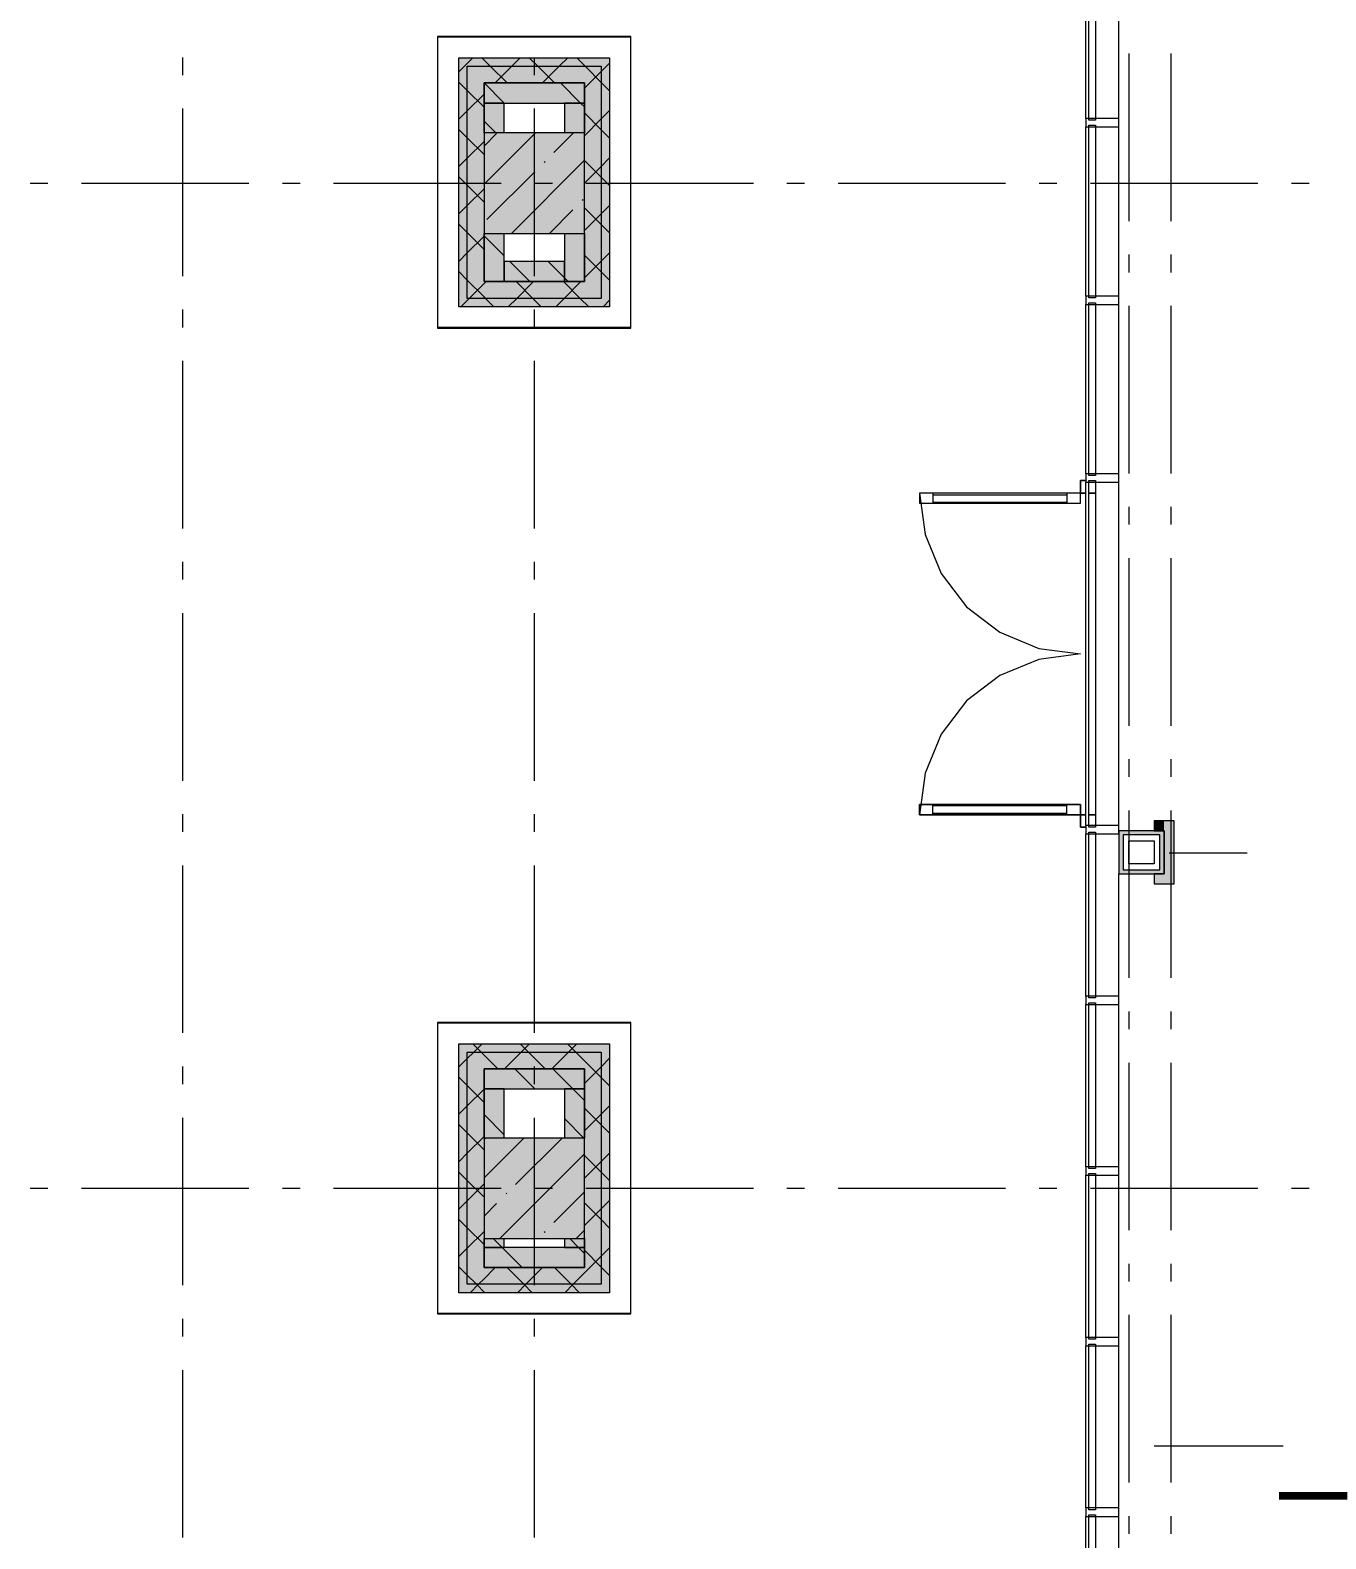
# Model space of a CAD drawing. Header units: millimetres. Extents: x -537608 to 253996, y -217170 to 186033.
# Drawn here: x -297736 to -290001, y -193492 to -184487 of the extents above; entities that cross this region are included whole.
import ezdxf

# ---------------------------------------------------------------- set-up
doc = ezdxf.new("R2010")
doc.units = ezdxf.units.MM
doc.layers.add('PDF _Геометрия', color=7, linetype='Continuous')
doc.layers.add('PDF _Текст', color=7, linetype='Continuous')
doc.layers.add('PDF _Сплошная заливка', color=7, linetype='Continuous', true_color=0xffffff)
doc.styles.add('PDF GOST-Common', font='arial.ttf')

msp = doc.modelspace()

# ---------------------------------------------------------------- hatches: boundary and pattern name
at = {"layer": 'PDF _Сплошная заливка', "transparency": 33554559}
for points in [[(-295126.1761, -184701.6471), (-294326.1747, -184701.6471), (-294326.1747, -184651.6469), (-295176.1763, -184651.6469), (-295176.1763, -184701.6471), (-295131.9202, -184701.6471)], [(-294326.1747, -186137.6464), (-294276.1767, -186137.6464), (-294276.1767, -184651.6469), (-294326.1747, -184651.6469), (-294326.1747, -186087.6461)], [(-295126.1761, -186137.6464), (-295126.1761, -184701.6471), (-295176.1763, -184701.6471), (-295176.1763, -186137.6464), (-295131.9202, -186137.6464)], [(-294426.1751, -184801.6475), (-294426.1751, -184701.6471), (-295126.1761, -184701.6471), (-295126.1761, -184801.6475), (-295026.1757, -184801.6475)], [(-294426.1751, -186087.6461), (-294326.1747, -186087.6461), (-294326.1747, -184701.6471), (-294426.1751, -184701.6471), (-294426.1751, -185987.6478)], [(-295026.1757, -185699.6471), (-294426.1751, -185699.6471), (-294426.1751, -185099.6466), (-295026.1757, -185099.6466), (-295026.1757, -185363.6656)], [(-294426.1751, -186137.6464), (-294326.1747, -186137.6464), (-294326.1747, -186087.6461), (-295126.1761, -186087.6461), (-295126.1761, -186137.6464), (-295026.1757, -186137.6464)], [(-295126.1761, -190586.6498), (-294326.1747, -190586.6498), (-294326.1747, -190536.6496), (-295176.1763, -190536.6496), (-295176.1763, -190586.6498), (-295131.9202, -190586.6498)], [(-294326.1747, -192022.6492), (-294276.1767, -192022.6492), (-294276.1767, -190536.6496), (-294326.1747, -190536.6496), (-294326.1747, -191972.6489)], [(-295126.1761, -192022.6492), (-295126.1761, -190586.6498), (-295176.1763, -190586.6498), (-295176.1763, -192022.6492), (-295131.9202, -192022.6492)], [(-294426.1751, -190686.6481), (-294426.1751, -190586.6498), (-295126.1761, -190586.6498), (-295126.1761, -190686.6481), (-295026.1757, -190686.6481)], [(-295126.1761, -191972.6489), (-295026.1757, -191972.6489), (-295026.1757, -190686.6481), (-295126.1761, -190686.6481), (-295126.1761, -191699.6499)]]:
    msp.add_hatch(color=256, dxfattribs=at).paths.add_polyline_path(points)
at = {"layer": 'PDF _Сплошная заливка', "true_color": 0x77b143, "transparency": 33554559}
msp.add_hatch(color=75, dxfattribs=at).paths.add_polyline_path([(-290991.1746, -189290.3235), (-290991.1746, -189265.3234), (-291236.1744, -189265.3234), (-291236.1744, -189290.3235), (-291026.1752, -189290.3235)])
at = {"layer": 'PDF _Сплошная заливка', "true_color": 0xff7d7d, "transparency": 33554559}
for points in [[(-290915.5758, -189523.1742), (-290906.1738, -189523.1742), (-290906.1738, -189205.3227), (-290966.1745, -189205.3227), (-290966.1745, -189523.1742)], [(-290906.1738, -189583.1727), (-290906.1738, -189523.1742), (-291026.1752, -189523.1742), (-291026.1752, -189583.1727), (-290915.5758, -189583.1727)]]:
    msp.add_hatch(color=11, dxfattribs=at).paths.add_polyline_path(points)

# ---------------------------------------------------------------- linework, layer by layer
at = {"layer": 'PDF _Геометрия', "lineweight": 9}
for p, q in [((-291433.1741, -185014.648), (-291433.1741, -184004.6474)), ((-291416.1743, -185014.648), (-291416.1743, -184004.6474)), ((-291376.1746, -184004.6474), (-291376.1746, -185014.648)), ((-291236.1744, -185014.648), (-291236.1744, -184004.6474)), ((-294426.1751, -184524.6462), (-295303.1748, -184524.6462)), ((-295303.1748, -184524.6462), (-295303.1748, -184526.6463)), ((-295301.1769, -184524.6462), (-295303.1748, -184524.6462)), ((-295303.1748, -184524.6462), (-295303.1748, -184526.6463)), ((-295303.1748, -184526.6463), (-295303.1748, -184651.6469)), ((-295303.1748, -184526.6463), (-295301.1769, -184526.6463)), ((-295301.1769, -184526.6463), (-295301.1769, -184524.6462)), ((-295301.1769, -184651.6469), (-295301.1769, -184526.6463)), ((-295301.1769, -184526.6463), (-294426.1751, -184526.6463)), ((-294326.1747, -184524.6462), (-294426.1751, -184524.6462)), ((-294326.1747, -184524.6462), (-294426.1751, -184524.6462)), ((-294426.1751, -184526.6463), (-294276.1767, -184526.6463)), ((-294276.1767, -184524.6462), (-294326.1747, -184524.6462)), ((-294276.1767, -184524.6462), (-294326.1747, -184524.6462)), ((-294151.1761, -184524.6462), (-294276.1767, -184524.6462)), ((-294276.1767, -184526.6463), (-294276.1767, -184524.6462)), ((-294276.1767, -184526.6463), (-294151.1761, -184526.6463)), ((-294149.176, -184524.6462), (-294151.1761, -184524.6462)), ((-294149.176, -184524.6462), (-294151.1761, -184524.6462)), ((-294151.1761, -184524.6462), (-294151.1761, -184526.6463)), ((-294151.1761, -184526.6463), (-294149.176, -184526.6463)), ((-294151.1761, -184526.6463), (-294151.1761, -186262.6469)), ((-294149.176, -186264.647), (-294149.176, -184524.6462)), ((-294149.176, -184526.6463), (-294149.176, -184524.6462)), ((-295303.1748, -184651.6469), (-295303.1748, -184701.6471)), ((-295301.1769, -184651.6469), (-295303.1748, -184651.6469)), ((-295303.1748, -184651.6469), (-295303.1748, -184701.6471)), ((-295301.1769, -184801.6475), (-295301.1769, -184651.6469)), ((-295176.1763, -184701.6471), (-295176.1763, -184651.6469)), ((-295176.1763, -184651.6469), (-294426.1751, -184651.6469)), ((-295142.3018, -184701.6471), (-295092.3016, -184651.6469)), ((-294988.6971, -184701.6471), (-295038.6973, -184651.6469)), ((-294859.4573, -184701.6471), (-294809.4571, -184651.6469)), ((-294705.8526, -184701.6471), (-294755.8528, -184651.6469)), ((-294576.6151, -184701.6471), (-294526.6148, -184651.6469)), ((-294423.0104, -184701.6471), (-294473.0106, -184651.6469)), ((-294426.1751, -184651.6469), (-294326.1747, -184651.6469)), ((-294326.1747, -184651.6469), (-294276.1767, -184651.6469)), ((-294326.1747, -184734.0512), (-294276.1767, -184684.051)), ((-294276.1767, -184651.6469), (-294276.1767, -186137.6464)), ((-295303.1748, -184701.6471), (-295303.1748, -184801.6475)), ((-295303.1748, -184701.6471), (-295303.1748, -184801.6475)), ((-295176.1763, -184735.5238), (-295142.3018, -184701.6471)), ((-295176.1763, -184801.6475), (-295176.1763, -184701.6471)), ((-295126.1761, -184801.6475), (-295126.1761, -184701.6471)), ((-295126.1761, -184701.6471), (-294426.1751, -184701.6471)), ((-294888.6966, -184801.6475), (-294988.6971, -184701.6471)), ((-294959.4556, -184801.6475), (-294859.4573, -184701.6471)), ((-294605.8521, -184801.6475), (-294705.8526, -184701.6471)), ((-294676.6155, -184801.6475), (-294576.6151, -184701.6471)), ((-294426.1751, -184701.6471), (-294326.1747, -184701.6471)), ((-294426.1751, -184834.0517), (-294326.1747, -184734.0512)), ((-294326.1747, -184798.4805), (-294423.0104, -184701.6471)), ((-294326.1747, -184701.6471), (-294326.1747, -186087.6461)), ((-295303.1748, -184801.6475), (-295303.1748, -186264.647)), ((-295301.1769, -186262.6469), (-295301.1769, -184801.6475)), ((-295126.1761, -184847.0103), (-295176.1763, -184797.0101)), ((-295176.1763, -186137.6464), (-295176.1763, -184801.6475)), ((-295126.1761, -186087.6461), (-295126.1761, -184801.6475)), ((-295026.1757, -184947.0107), (-295126.1761, -184847.0103)), ((-295126.1761, -184968.3658), (-295026.1757, -184868.3654)), ((-295026.1757, -185099.6466), (-295026.1757, -184801.6475)), ((-295026.1757, -184801.6475), (-294426.1751, -184801.6475)), ((-294426.1751, -184801.6475), (-295026.1757, -184801.6475)), ((-295026.1757, -184801.6475), (-295026.1757, -184921.6468)), ((-294426.1751, -184801.6475), (-294426.1751, -185099.6466)), ((-294426.1751, -184921.6468), (-294426.1751, -184801.6475)), ((-294276.1767, -184848.4807), (-294326.1747, -184798.4805)), ((-294906.1764, -184921.6468), (-295026.1757, -184921.6468)), ((-295026.1757, -184921.6468), (-295026.1757, -185099.6466)), ((-295026.1757, -184921.6468), (-294426.1751, -184921.6468)), ((-294906.1764, -185099.6466), (-294906.1764, -184921.6468)), ((-294426.1751, -184921.6468), (-294546.1766, -184921.6468)), ((-294546.1766, -184921.6468), (-294546.1766, -185099.6466)), ((-294426.1751, -185099.6466), (-294426.1751, -184921.6468)), ((-295176.1763, -185018.3661), (-295126.1761, -184968.3658)), ((-294326.1747, -185081.3249), (-294426.1751, -184981.3245)), ((-294426.1751, -185116.8939), (-294326.1747, -185016.8935)), ((-294326.1747, -185016.8935), (-294276.1767, -184966.8932)), ((-291416.1743, -185014.648), (-291433.1741, -185014.648)), ((-291433.1741, -185014.648), (-291433.1741, -185064.6482)), ((-291416.1743, -185024.6462), (-291416.1743, -185014.648)), ((-291376.1746, -185014.648), (-291416.1743, -185014.648)), ((-291376.1746, -185024.6462), (-291416.1743, -185024.6462)), ((-291236.1744, -185014.648), (-291376.1746, -185014.648)), ((-291376.1746, -185014.648), (-291376.1746, -185024.6462)), ((-291236.1744, -185064.6482), (-291236.1744, -185014.648)), ((-295126.1761, -185129.8525), (-295176.1763, -185079.8523)), ((-295026.1757, -185229.853), (-295126.1761, -185129.8525)), ((-295026.1757, -185406.5869), (-294719.2354, -185099.6466)), ((-294426.1751, -185099.6466), (-295026.1757, -185099.6466)), ((-295026.1757, -185099.6466), (-295026.1757, -185699.6471)), ((-295026.1757, -185178.49), (-294951.5887, -185103.903)), ((-294609.4411, -185217.9515), (-294491.1363, -185099.6466)), ((-294426.1751, -185699.6471), (-294426.1751, -185099.6466)), ((-294276.1767, -185131.3251), (-294326.1747, -185081.3249)), ((-291433.1741, -186074.6466), (-291433.1741, -185064.6482)), ((-291433.1741, -185064.6482), (-291416.1743, -185064.6482)), ((-291416.1743, -185064.6482), (-291416.1743, -185054.6477)), ((-291416.1743, -185054.6477), (-291376.1746, -185054.6477)), ((-291416.1743, -185064.6482), (-291376.1746, -185064.6482)), ((-291416.1743, -186074.6466), (-291416.1743, -185064.6482)), ((-291376.1746, -185054.6477), (-291376.1746, -185064.6482)), ((-291376.1746, -185064.6482), (-291376.1746, -186074.6466)), ((-291376.1746, -185064.6482), (-291236.1744, -185064.6482)), ((-291236.1744, -186074.6466), (-291236.1744, -185064.6482)), ((-295126.1761, -185251.2082), (-295026.1757, -185151.2077)), ((-295176.1763, -185301.2084), (-295126.1761, -185251.2082)), ((-294863.0398, -185699.6471), (-294426.1751, -185262.7846)), ((-294666.4664, -185274.9768), (-294661.7257, -185270.236)), ((-294326.1747, -185364.1672), (-294426.1751, -185264.1668)), ((-294426.1751, -185399.7362), (-294326.1747, -185299.7379)), ((-294326.1747, -185299.7379), (-294276.1767, -185249.7377)), ((-295126.1761, -185412.6949), (-295176.1763, -185362.6946)), ((-295026.1757, -185512.6953), (-295126.1761, -185412.6949)), ((-295008.6162, -185617.1243), (-294723.4917, -185332.0021)), ((-294276.1767, -185414.1675), (-294326.1747, -185364.1672)), ((-295126.1761, -185534.0504), (-295026.1757, -185434.0499)), ((-294438.3673, -185503.0759), (-294433.6266, -185498.3329)), ((-295176.1763, -185584.0506), (-295126.1761, -185534.0504)), ((-294634.9407, -185699.6471), (-294495.3927, -185560.099)), ((-294326.1747, -185647.0095), (-294426.1751, -185547.009)), ((-294426.1751, -185682.5785), (-294326.1747, -185582.5802)), ((-294326.1747, -185582.5802), (-294276.1767, -185532.5799)), ((-295126.1761, -185695.5371), (-295176.1763, -185645.5369)), ((-294276.1767, -185697.0097), (-294326.1747, -185647.0095)), ((-295026.1757, -185795.5375), (-295126.1761, -185695.5371)), ((-295126.1761, -185816.8949), (-295026.1757, -185716.8944)), ((-295026.1757, -185699.6471), (-294426.1751, -185699.6471)), ((-295026.1757, -185987.6478), (-295026.1757, -185699.6471)), ((-295026.1757, -185699.6471), (-295026.1757, -185987.6478)), ((-294906.1764, -185987.6478), (-294906.1764, -185699.6471)), ((-294546.1766, -185699.6471), (-294546.1766, -185987.6478)), ((-294426.1751, -185987.6478), (-294426.1751, -185699.6471)), ((-294426.1751, -185699.6471), (-294426.1751, -185987.6478)), ((-295176.1763, -185866.8929), (-295126.1761, -185816.8949)), ((-294326.1747, -185929.8518), (-294426.1751, -185829.8514)), ((-294326.1747, -185865.4225), (-294276.1767, -185815.4223)), ((-295126.1761, -185978.3794), (-295176.1763, -185928.3813)), ((-294546.1766, -185867.6465), (-294906.1764, -185867.6465)), ((-294906.1764, -185867.6465), (-294906.1764, -185987.6478)), ((-294546.1766, -185987.6478), (-294546.1766, -185867.6465)), ((-294426.1751, -185965.4229), (-294326.1747, -185865.4225)), ((-294276.1767, -185979.852), (-294326.1747, -185929.8518)), ((-295026.1757, -186078.3798), (-295126.1761, -185978.3794)), ((-295114.0851, -186087.6461), (-295026.1757, -185999.7367)), ((-295026.1757, -185999.7367), (-295014.0847, -185987.6478)), ((-294426.1751, -185987.6478), (-295026.1757, -185987.6478)), ((-295026.1757, -185987.6478), (-294906.1764, -185987.6478)), ((-294906.1764, -185987.6478), (-294546.1766, -185987.6478)), ((-294734.0671, -186087.6461), (-294834.0675, -185987.6478)), ((-294831.2428, -186087.6461), (-294731.2445, -185987.6478)), ((-294451.2227, -186087.6461), (-294551.2231, -185987.6478)), ((-294548.4006, -186087.6461), (-294448.4001, -185987.6478)), ((-294546.1766, -185987.6478), (-294426.1751, -185987.6478)), ((-295164.0854, -186137.6464), (-295126.1761, -186099.7371)), ((-295126.1761, -186099.7371), (-295114.0851, -186087.6461)), ((-295026.1757, -186087.6461), (-295126.1761, -186087.6461)), ((-295016.9094, -186087.6461), (-295026.1757, -186078.3798)), ((-294426.1751, -186087.6461), (-295026.1757, -186087.6461)), ((-294966.9092, -186137.6464), (-295016.9094, -186087.6461)), ((-294881.243, -186137.6464), (-294831.2428, -186087.6461)), ((-294684.0668, -186137.6464), (-294734.0671, -186087.6461)), ((-294598.4008, -186137.6464), (-294548.4006, -186087.6461)), ((-294401.2246, -186137.6464), (-294451.2227, -186087.6461)), ((-294326.1747, -186087.6461), (-294426.1751, -186087.6461)), ((-294315.5585, -186137.6464), (-294276.1767, -186098.2645)), ((-291416.1743, -186074.6466), (-291433.1741, -186074.6466)), ((-291433.1741, -186074.6466), (-291433.1741, -186124.6468)), ((-291433.1741, -187134.6474), (-291433.1741, -186124.6468)), ((-291433.1741, -186124.6468), (-291416.1743, -186124.6468)), ((-291376.1746, -186074.6466), (-291416.1743, -186074.6466)), ((-291416.1743, -186084.647), (-291416.1743, -186074.6466)), ((-291376.1746, -186084.647), (-291416.1743, -186084.647)), ((-291416.1743, -186124.6468), (-291416.1743, -186114.6463)), ((-291416.1743, -186114.6463), (-291376.1746, -186114.6463)), ((-291416.1743, -186124.6468), (-291376.1746, -186124.6468)), ((-291416.1743, -187134.6474), (-291416.1743, -186124.6468)), ((-291236.1744, -186074.6466), (-291376.1746, -186074.6466)), ((-291376.1746, -186074.6466), (-291376.1746, -186084.647)), ((-291376.1746, -186114.6463), (-291376.1746, -186124.6468)), ((-291376.1746, -186124.6468), (-291376.1746, -187134.6474)), ((-291376.1746, -186124.6468), (-291236.1744, -186124.6468)), ((-291236.1744, -186124.6468), (-291236.1744, -186074.6466)), ((-291236.1744, -187134.6474), (-291236.1744, -186124.6468)), ((-295126.1761, -186137.6464), (-295176.1763, -186137.6464)), ((-295026.1757, -186137.6464), (-295126.1761, -186137.6464)), ((-294426.1751, -186137.6464), (-295026.1757, -186137.6464)), ((-294326.1747, -186137.6464), (-294426.1751, -186137.6464)), ((-294276.1767, -186137.6464), (-294326.1747, -186137.6464)), ((-295301.1769, -186262.6469), (-295303.1748, -186262.6469)), ((-295303.1748, -186262.6469), (-295303.1748, -186264.647)), ((-295303.1748, -186264.647), (-295301.1769, -186264.647)), ((-295303.1748, -186264.647), (-295301.1769, -186264.647)), ((-295301.1769, -186264.647), (-295301.1769, -186262.6469)), ((-295176.1763, -186262.6469), (-295301.1769, -186262.6469)), ((-295301.1769, -186264.647), (-295176.1763, -186264.647)), ((-295026.1757, -186262.6469), (-295176.1763, -186262.6469)), ((-295176.1763, -186262.6469), (-295176.1763, -186264.647)), ((-295176.1763, -186264.647), (-295126.1761, -186264.647)), ((-295176.1763, -186264.647), (-295126.1761, -186264.647)), ((-295126.1761, -186264.647), (-295026.1757, -186264.647)), ((-295126.1761, -186264.647), (-295026.1757, -186264.647)), ((-294426.1751, -186262.6469), (-295026.1757, -186262.6469)), ((-295026.1757, -186264.647), (-294426.1751, -186264.647)), ((-294276.1767, -186262.6469), (-294426.1751, -186262.6469)), ((-294426.1751, -186264.647), (-294326.1747, -186264.647)), ((-294426.1751, -186264.647), (-294326.1747, -186264.647)), ((-294326.1747, -186264.647), (-294276.1767, -186264.647)), ((-294326.1747, -186264.647), (-294276.1767, -186264.647)), ((-294151.1761, -186262.6469), (-294276.1767, -186262.6469)), ((-294276.1767, -186264.647), (-294276.1767, -186262.6469)), ((-294276.1767, -186264.647), (-294151.1761, -186264.647)), ((-294151.1761, -186262.6469), (-294151.1761, -186264.647)), ((-294149.176, -186262.6469), (-294151.1761, -186262.6469)), ((-294151.1761, -186264.647), (-294149.176, -186264.647)), ((-294151.1761, -186264.647), (-294149.176, -186264.647)), ((-294149.176, -186264.647), (-294149.176, -186262.6469)), ((-291466.1745, -187249.6475), (-291466.1745, -187174.6471)), ((-291466.1745, -187174.6471), (-291433.1741, -187174.6471)), ((-291433.1741, -187174.6471), (-291466.1745, -187174.6471)), ((-291466.1745, -187174.6471), (-291466.1745, -187249.6475)), ((-291416.1743, -187134.6474), (-291433.1741, -187134.6474)), ((-291433.1741, -187134.6474), (-291433.1741, -187184.6476)), ((-291433.1741, -189234.6481), (-291433.1741, -187184.6476)), ((-291433.1741, -187184.6476), (-291416.1743, -187184.6476)), ((-291376.1746, -187134.6474), (-291416.1743, -187134.6474)), ((-291416.1743, -187144.6479), (-291416.1743, -187134.6474)), ((-291376.1746, -187144.6479), (-291416.1743, -187144.6479)), ((-291416.1743, -187184.6476), (-291416.1743, -187174.6471)), ((-291416.1743, -187174.6471), (-291376.1746, -187174.6471)), ((-291416.1743, -187184.6476), (-291376.1746, -187184.6476)), ((-291416.1743, -189234.6481), (-291416.1743, -187184.6476)), ((-291236.1744, -187134.6474), (-291376.1746, -187134.6474)), ((-291376.1746, -187134.6474), (-291376.1746, -187144.6479)), ((-291376.1746, -187174.6471), (-291376.1746, -187184.6476)), ((-291376.1746, -187184.6476), (-291376.1746, -189234.6481)), ((-291376.1746, -187184.6476), (-291236.1744, -187184.6476)), ((-291236.1744, -187184.6476), (-291236.1744, -187134.6474)), ((-291236.1744, -189234.6481), (-291236.1744, -187184.6476)), ((-291466.1745, -187249.6475), (-292426.1749, -187249.6475)), ((-292426.1749, -187249.6475), (-292426.1749, -187309.6482)), ((-291466.1745, -187249.6475), (-292426.1749, -187249.6475)), ((-292426.1749, -187249.6475), (-292426.1749, -187309.6482)), ((-291466.1745, -187249.6475), (-292426.1749, -187249.6475)), ((-292426.1749, -187249.6475), (-292393.4629, -187498.1136)), ((-292346.1755, -187249.6475), (-292346.1755, -187309.6482)), ((-292346.1755, -187259.648), (-291546.1741, -187259.648)), ((-292346.1755, -187303.6479), (-291546.1741, -187303.6479)), ((-291546.1741, -187249.6475), (-291546.1741, -187309.6482)), ((-291466.1745, -187309.6482), (-291466.1745, -187249.6475)), ((-291466.1745, -187309.6482), (-291466.1745, -187249.6475)), ((-291466.1745, -187249.6475), (-291433.1741, -187249.6475)), ((-291433.1741, -187249.6475), (-291466.1745, -187249.6475)), ((-291376.1746, -187249.6475), (-291416.1743, -187249.6475)), ((-291416.1743, -187249.6475), (-291376.1746, -187249.6475)), ((-292426.1749, -187309.6482), (-291466.1745, -187309.6482)), ((-292426.1749, -187309.6482), (-291466.1745, -187309.6482)), ((-292393.4629, -187498.1136), (-292297.5595, -187729.6488)), ((-292297.5595, -187729.6488), (-292144.9969, -187928.4698)), ((-292144.9969, -187928.4698), (-291946.1759, -188081.0325)), ((-291946.1759, -188081.0325), (-291714.6406, -188176.9359)), ((-291714.6406, -188176.9359), (-291466.1745, -188209.6478)), ((-291714.6406, -188242.3598), (-291946.1759, -188338.2632)), ((-291466.1745, -188209.6478), (-291714.6406, -188242.3598)), ((-291946.1759, -188338.2632), (-292144.9969, -188490.8259)), ((-292144.9969, -188490.8259), (-292297.5595, -188689.6491)), ((-292297.5595, -188689.6491), (-292393.4629, -188921.1822)), ((-292393.4629, -188921.1822), (-292426.1749, -189169.6482)), ((-292426.1749, -189169.6482), (-292426.1749, -189109.6475)), ((-292426.1749, -189109.6475), (-291466.1745, -189109.6475)), ((-291466.1745, -189109.6475), (-292426.1749, -189109.6475)), ((-292426.1749, -189109.6475), (-292426.1749, -189169.6482)), ((-292426.1749, -189169.6482), (-291466.1745, -189169.6482)), ((-291466.1745, -189169.6482), (-292426.1749, -189169.6482)), ((-292426.1749, -189169.6482), (-291466.1745, -189169.6482)), ((-292346.1755, -189169.6482), (-292346.1755, -189109.6475)), ((-292346.1755, -189115.6478), (-291546.1741, -189115.6478)), ((-292346.1755, -189159.6478), (-291546.1741, -189159.6478)), ((-291546.1741, -189169.6482), (-291546.1741, -189109.6475)), ((-291466.1745, -189109.6475), (-291466.1745, -189169.6482)), ((-291466.1745, -189169.6482), (-291466.1745, -189109.6475)), ((-291466.1745, -189169.6482), (-291466.1745, -189244.6486)), ((-291466.1745, -189244.6486), (-291466.1745, -189169.6482)), ((-291466.1745, -189169.6482), (-291433.1741, -189169.6482)), ((-291433.1741, -189169.6482), (-291466.1745, -189169.6482)), ((-291416.1743, -189169.6482), (-291376.1746, -189169.6482)), ((-291376.1746, -189169.6482), (-291416.1743, -189169.6482)), ((-291466.1745, -189244.6486), (-291433.1741, -189244.6486)), ((-291433.1741, -189244.6486), (-291466.1745, -189244.6486)), ((-291416.1743, -189234.6481), (-291433.1741, -189234.6481)), ((-291433.1741, -189234.6481), (-291433.1741, -189284.6483)), ((-291433.1741, -190252.9677), (-291433.1741, -189284.6483)), ((-291433.1741, -189284.6483), (-291416.1743, -189284.6483)), ((-291376.1746, -189234.6481), (-291416.1743, -189234.6481)), ((-291416.1743, -189244.6486), (-291416.1743, -189234.6481)), ((-291376.1746, -189244.6486), (-291416.1743, -189244.6486)), ((-291416.1743, -189284.6483), (-291416.1743, -189274.6478)), ((-291416.1743, -189274.6478), (-291376.1746, -189274.6478)), ((-291416.1743, -189284.6483), (-291376.1746, -189284.6483)), ((-291416.1743, -190252.9677), (-291416.1743, -189284.6483)), ((-291236.1744, -189234.6481), (-291376.1746, -189234.6481)), ((-291376.1746, -189234.6481), (-291376.1746, -189244.6486)), ((-291376.1746, -189274.6478), (-291376.1746, -189284.6483)), ((-291376.1746, -189284.6483), (-291376.1746, -190252.9677)), ((-291376.1746, -189284.6483), (-291236.1744, -189284.6483)), ((-291236.1744, -189284.6483), (-291236.1744, -189234.6481)), ((-291026.1752, -189265.3234), (-291236.1744, -189265.3234)), ((-291236.1744, -189265.3234), (-291236.1744, -189290.3235)), ((-290966.1745, -189205.3227), (-291026.1752, -189205.3227)), ((-291026.1752, -189205.3227), (-291026.1752, -189265.3234)), ((-290991.1746, -189265.3234), (-291026.1752, -189265.3234)), ((-291026.1752, -189265.3234), (-290966.1745, -189265.3234)), ((-290966.1745, -189265.3234), (-290991.1746, -189265.3234)), ((-290906.1738, -189205.3227), (-290966.1745, -189205.3227)), ((-290966.1745, -189463.1734), (-290966.1745, -189265.3234)), ((-290966.1745, -189265.3234), (-290966.1745, -189523.1742)), ((-290906.1738, -189523.1742), (-290906.1738, -189205.3227)), ((-291236.1744, -189290.3235), (-291236.1744, -189325.3219)), ((-291236.1744, -189325.3219), (-291236.1744, -189523.1742)), ((-291026.1752, -189290.3235), (-291211.1743, -189290.3235)), ((-291211.1743, -189290.3235), (-291211.1743, -189325.3219)), ((-291211.1743, -189325.3219), (-291211.1743, -189498.1741)), ((-291176.1737, -189463.1734), (-291176.1737, -189325.3219)), ((-291176.1737, -189325.3219), (-291026.1752, -189325.3219)), ((-290991.1746, -189290.3235), (-291026.1752, -189290.3235)), ((-291026.1752, -189325.3219), (-291026.1752, -189463.1734)), ((-290991.1746, -189463.1734), (-290991.1746, -189290.3235)), ((-291026.1752, -189463.1734), (-291176.1737, -189463.1734)), ((-290991.1746, -189498.1741), (-290991.1746, -189463.1734)), ((-290966.1745, -189498.1741), (-290966.1745, -189463.1734)), ((-290936.1753, -189396.6795), (-290470.0239, -189396.6795)), ((-291236.1744, -190252.9677), (-291236.1744, -189523.1742)), ((-291236.1744, -189523.1742), (-291211.1743, -189523.1742)), ((-291211.1743, -189498.1741), (-291176.1737, -189498.1741)), ((-291211.1743, -189523.1742), (-291176.1737, -189523.1742)), ((-291176.1737, -189498.1741), (-290991.1746, -189498.1741)), ((-291176.1737, -189523.1742), (-290966.1745, -189523.1742)), ((-290966.1745, -189523.1742), (-291026.1752, -189523.1742)), ((-291026.1752, -189523.1742), (-291026.1752, -189583.1727)), ((-290966.1745, -189523.1742), (-290966.1745, -189498.1741)), ((-290906.1738, -189583.1727), (-290906.1738, -189523.1742)), ((-291026.1752, -189583.1727), (-290906.1738, -189583.1727)), ((-291416.1743, -190252.9677), (-291433.1741, -190252.9677)), ((-291433.1741, -190252.9677), (-291433.1741, -190302.9679)), ((-291376.1746, -190252.9677), (-291416.1743, -190252.9677)), ((-291416.1743, -190262.966), (-291416.1743, -190252.9677)), ((-291376.1746, -190262.966), (-291416.1743, -190262.966)), ((-291236.1744, -190252.9677), (-291376.1746, -190252.9677)), ((-291376.1746, -190252.9677), (-291376.1746, -190262.966)), ((-291236.1744, -190302.9679), (-291236.1744, -190252.9677)), ((-291433.1741, -191271.2852), (-291433.1741, -190302.9679)), ((-291433.1741, -190302.9679), (-291416.1743, -190302.9679)), ((-291416.1743, -190302.9679), (-291416.1743, -190292.9675)), ((-291416.1743, -190292.9675), (-291376.1746, -190292.9675)), ((-291416.1743, -190302.9679), (-291376.1746, -190302.9679)), ((-291416.1743, -191271.2852), (-291416.1743, -190302.9679)), ((-291376.1746, -190292.9675), (-291376.1746, -190302.9679)), ((-291376.1746, -190302.9679), (-291376.1746, -191271.2852)), ((-291376.1746, -190302.9679), (-291236.1744, -190302.9679)), ((-291236.1744, -191271.2852), (-291236.1744, -190302.9679)), ((-294426.1751, -190409.6489), (-295303.1748, -190409.6489)), ((-295303.1748, -190409.6489), (-295303.1748, -190411.6491)), ((-295301.1769, -190409.6489), (-295303.1748, -190409.6489)), ((-295303.1748, -190409.6489), (-295303.1748, -190411.6491)), ((-295303.1748, -190411.6491), (-295303.1748, -190536.6496)), ((-295303.1748, -190411.6491), (-295301.1769, -190411.6491)), ((-295301.1769, -190411.6491), (-295301.1769, -190409.6489)), ((-295301.1769, -190536.6496), (-295301.1769, -190411.6491)), ((-295301.1769, -190411.6491), (-294426.1751, -190411.6491)), ((-294326.1747, -190409.6489), (-294426.1751, -190409.6489)), ((-294326.1747, -190409.6489), (-294426.1751, -190409.6489)), ((-294426.1751, -190411.6491), (-294276.1767, -190411.6491)), ((-294276.1767, -190409.6489), (-294326.1747, -190409.6489)), ((-294276.1767, -190409.6489), (-294326.1747, -190409.6489)), ((-294151.1761, -190409.6489), (-294276.1767, -190409.6489)), ((-294276.1767, -190411.6491), (-294276.1767, -190409.6489)), ((-294276.1767, -190411.6491), (-294151.1761, -190411.6491)), ((-294149.176, -190409.6489), (-294151.1761, -190409.6489)), ((-294149.176, -190409.6489), (-294151.1761, -190409.6489)), ((-294151.1761, -190409.6489), (-294151.1761, -190411.6491)), ((-294151.1761, -190411.6491), (-294149.176, -190411.6491)), ((-294151.1761, -190411.6491), (-294151.1761, -192147.6497)), ((-294149.176, -192149.6498), (-294149.176, -190409.6489)), ((-294149.176, -190411.6491), (-294149.176, -190409.6489)), ((-295303.1748, -190536.6496), (-295303.1748, -190586.6498)), ((-295301.1769, -190536.6496), (-295303.1748, -190536.6496)), ((-295303.1748, -190536.6496), (-295303.1748, -190586.6498)), ((-295301.1769, -190686.6481), (-295301.1769, -190536.6496)), ((-295176.1763, -190586.6498), (-295176.1763, -190536.6496)), ((-295176.1763, -190536.6496), (-294426.1751, -190536.6496)), ((-295043.3907, -190586.6498), (-295093.3909, -190536.6496)), ((-295087.6038, -190586.6498), (-295037.6036, -190536.6496)), ((-294760.5505, -190586.6498), (-294810.5508, -190536.6496)), ((-294804.7593, -190586.6498), (-294754.7613, -190536.6496)), ((-294477.7062, -190586.6498), (-294527.7064, -190536.6496)), ((-294521.9171, -190586.6498), (-294471.9169, -190536.6496)), ((-294426.1751, -190536.6496), (-294326.1747, -190536.6496)), ((-294326.1747, -190536.6496), (-294276.1767, -190536.6496)), ((-294276.1767, -190536.6496), (-294276.1767, -192022.6492)), ((-295303.1748, -190586.6498), (-295303.1748, -190686.6481)), ((-295303.1748, -190586.6498), (-295303.1748, -190686.6481)), ((-295176.1763, -190686.6481), (-295176.1763, -190586.6498)), ((-295176.1763, -190675.2224), (-295126.1761, -190625.2222)), ((-295126.1761, -190625.2222), (-295087.6038, -190586.6498)), ((-295126.1761, -190686.6481), (-295126.1761, -190586.6498)), ((-295126.1761, -190586.6498), (-294426.1751, -190586.6498)), ((-294943.3946, -190686.6481), (-295043.3907, -190586.6498)), ((-294904.7598, -190686.6481), (-294804.7593, -190586.6498)), ((-294660.5501, -190686.6481), (-294760.5505, -190586.6498)), ((-294621.9175, -190686.6481), (-294521.9171, -190586.6498)), ((-294426.1751, -190638.1808), (-294477.7062, -190586.6498)), ((-294426.1751, -190586.6498), (-294326.1747, -190586.6498)), ((-294326.1747, -190586.6498), (-294326.1747, -191972.6489)), ((-294326.1747, -190673.7498), (-294276.1767, -190623.7496)), ((-295303.1748, -190686.6481), (-295303.1748, -192149.6498)), ((-295301.1769, -192147.6497), (-295301.1769, -190686.6481)), ((-295176.1763, -192022.6492), (-295176.1763, -190686.6481)), ((-295126.1761, -191972.6489), (-295126.1761, -190686.6481)), ((-295026.1757, -191099.6494), (-295026.1757, -190686.6481)), ((-295026.1757, -190686.6481), (-294426.1751, -190686.6481)), ((-294426.1751, -190686.6481), (-295026.1757, -190686.6481)), ((-295026.1757, -190686.6481), (-295026.1757, -190806.6495)), ((-294326.1747, -190738.1813), (-294426.1751, -190638.1808)), ((-294426.1751, -190773.7503), (-294326.1747, -190673.7498)), ((-294426.1751, -190686.6481), (-294426.1751, -191099.6494)), ((-294426.1751, -190806.6495), (-294426.1751, -190686.6481)), ((-295126.1761, -190786.7089), (-295176.1763, -190736.7087)), ((-295026.1757, -190886.7093), (-295126.1761, -190786.7089)), ((-295126.1761, -190908.0644), (-295026.1757, -190808.064)), ((-294906.1764, -190806.6495), (-295026.1757, -190806.6495)), ((-295026.1757, -190806.6495), (-295026.1757, -191099.6494)), ((-295026.1757, -190806.6495), (-294426.1751, -190806.6495)), ((-294906.1764, -191099.6494), (-294906.1764, -190806.6495)), ((-294426.1751, -190806.6495), (-294546.1766, -190806.6495)), ((-294546.1766, -190806.6495), (-294546.1766, -191099.6494)), ((-294426.1751, -191099.6494), (-294426.1751, -190806.6495)), ((-294276.1767, -190788.1794), (-294326.1747, -190738.1813)), ((-295176.1763, -190958.0647), (-295126.1761, -190908.0644)), ((-294326.1747, -191021.0235), (-294426.1751, -190921.0231)), ((-294426.1751, -191056.5925), (-294326.1747, -190956.5921)), ((-294326.1747, -190956.5921), (-294276.1767, -190906.5918)), ((-295126.1761, -191069.5511), (-295176.1763, -191019.5509)), ((-295026.1757, -191169.5516), (-295126.1761, -191069.5511)), ((-294276.1767, -191071.0237), (-294326.1747, -191021.0235)), ((-295126.1761, -191190.9068), (-295026.1757, -191090.9085)), ((-295026.1757, -191337.1505), (-294788.6747, -191099.6494)), ((-295026.1757, -191109.0514), (-295016.7716, -191099.6494)), ((-294426.1751, -191099.6494), (-295026.1757, -191099.6494)), ((-295026.1757, -191099.6494), (-295026.1757, -191699.6499)), ((-294837.5402, -191376.6141), (-294560.5755, -191099.6494)), ((-294426.1751, -191699.6499), (-294426.1751, -191099.6494)), ((-295176.1763, -191240.907), (-295126.1761, -191190.9068)), ((-294932.4769, -191699.6499), (-294426.1751, -191193.3482)), ((-294326.1747, -191303.8658), (-294426.1751, -191203.8654)), ((-294426.1751, -191339.4348), (-294326.1747, -191239.4365)), ((-294326.1747, -191239.4365), (-294276.1767, -191189.4363)), ((-295126.1761, -191352.3934), (-295176.1763, -191302.3932)), ((-295026.1757, -191452.3939), (-295126.1761, -191352.3934)), ((-294276.1767, -191353.8661), (-294326.1747, -191303.8658)), ((-291416.1743, -191271.2852), (-291433.1741, -191271.2852)), ((-291433.1741, -191271.2852), (-291433.1741, -191321.2854)), ((-291433.1741, -192289.6048), (-291433.1741, -191321.2854)), ((-291433.1741, -191321.2854), (-291416.1743, -191321.2854)), ((-291376.1746, -191271.2852), (-291416.1743, -191271.2852)), ((-291416.1743, -191281.2856), (-291416.1743, -191271.2852)), ((-291376.1746, -191281.2856), (-291416.1743, -191281.2856)), ((-291416.1743, -191321.2854), (-291416.1743, -191311.2849)), ((-291416.1743, -191311.2849), (-291376.1746, -191311.2849)), ((-291416.1743, -191321.2854), (-291376.1746, -191321.2854)), ((-291416.1743, -192289.6048), (-291416.1743, -191321.2854)), ((-291236.1744, -191271.2852), (-291376.1746, -191271.2852)), ((-291376.1746, -191271.2852), (-291376.1746, -191281.2856)), ((-291376.1746, -191311.2849), (-291376.1746, -191321.2854)), ((-291376.1746, -191321.2854), (-291376.1746, -192289.6048)), ((-291376.1746, -191321.2854), (-291236.1744, -191321.2854)), ((-291236.1744, -191321.2854), (-291236.1744, -191271.2852)), ((-291236.1744, -192289.6048), (-291236.1744, -191321.2854)), ((-295126.1761, -191473.7511), (-295026.1757, -191373.7507)), ((-294894.5655, -191433.6373), (-294889.8247, -191428.8965)), ((-294609.4411, -191604.7132), (-294426.1751, -191421.4451)), ((-295176.1763, -191523.7492), (-295126.1761, -191473.7511)), ((-295026.1757, -191565.2496), (-294951.5887, -191490.6626)), ((-294326.1747, -191586.7081), (-294426.1751, -191486.7076)), ((-294426.1751, -191622.2792), (-294326.1747, -191522.2788)), ((-294326.1747, -191522.2788), (-294276.1767, -191472.2785)), ((-295126.1761, -191635.2378), (-295176.1763, -191585.2376)), ((-294276.1767, -191636.7083), (-294326.1747, -191586.7081)), ((-295026.1757, -191735.2361), (-295126.1761, -191635.2378)), ((-295126.1761, -191756.5935), (-295026.1757, -191656.593)), ((-295026.1757, -191699.6499), (-294426.1751, -191699.6499)), ((-295026.1757, -191872.6485), (-295026.1757, -191699.6499)), ((-295026.1757, -191699.6499), (-295026.1757, -191752.6493)), ((-294906.1764, -191752.6493), (-294906.1764, -191699.6499)), ((-294666.4664, -191661.7364), (-294661.7257, -191656.9956)), ((-294546.1766, -191699.6499), (-294546.1766, -191752.6493)), ((-294476.2809, -191699.6499), (-294426.1751, -191649.5443)), ((-294426.1751, -191752.6493), (-294426.1751, -191699.6499)), ((-294426.1751, -191699.6499), (-294426.1751, -191872.6485)), ((-295176.1763, -191806.5937), (-295126.1761, -191756.5935)), ((-295026.1757, -191752.6493), (-294906.1764, -191752.6493)), ((-294426.1751, -191752.6493), (-295026.1757, -191752.6493)), ((-295026.1757, -191752.6493), (-295026.1757, -191872.6485)), ((-294546.1766, -191752.6493), (-294426.1751, -191752.6493)), ((-294426.1751, -191872.6485), (-294426.1751, -191752.6493)), ((-294326.1747, -191869.5526), (-294426.1751, -191769.5521)), ((-294426.1751, -191905.1215), (-294326.1747, -191805.1211)), ((-294326.1747, -191805.1211), (-294276.1767, -191755.1208)), ((-295126.1761, -191918.0801), (-295176.1763, -191868.0799)), ((-295026.1757, -191939.4353), (-294959.391, -191872.6485)), ((-294426.1751, -191872.6485), (-295026.1757, -191872.6485)), ((-295026.1757, -191872.6485), (-294426.1751, -191872.6485)), ((-294788.7629, -191972.6489), (-294888.7633, -191872.6485)), ((-294776.547, -191972.6489), (-294676.5466, -191872.6485)), ((-294505.9206, -191972.6489), (-294605.9211, -191872.6485)), ((-294276.1767, -191919.5506), (-294326.1747, -191869.5526)), ((-295071.6074, -191972.6489), (-295126.1761, -191918.0801)), ((-295026.1757, -191972.6489), (-295126.1761, -191972.6489)), ((-295109.3917, -192022.6492), (-295059.3915, -191972.6489)), ((-295021.6071, -192022.6492), (-295071.6074, -191972.6489)), ((-295059.3915, -191972.6489), (-295026.1757, -191939.4353)), ((-294426.1751, -191972.6489), (-295026.1757, -191972.6489)), ((-294826.5472, -192022.6492), (-294776.547, -191972.6489)), ((-294738.7627, -192022.6492), (-294788.7629, -191972.6489)), ((-294543.7028, -192022.6492), (-294493.7048, -191972.6489)), ((-294455.9204, -192022.6492), (-294505.9206, -191972.6489)), ((-294493.7048, -191972.6489), (-294426.1751, -191905.1215)), ((-294326.1747, -191972.6489), (-294426.1751, -191972.6489)), ((-295126.1761, -192022.6492), (-295176.1763, -192022.6492)), ((-295026.1757, -192022.6492), (-295126.1761, -192022.6492)), ((-294426.1751, -192022.6492), (-295026.1757, -192022.6492)), ((-294326.1747, -192022.6492), (-294426.1751, -192022.6492)), ((-294276.1767, -192022.6492), (-294326.1747, -192022.6492)), ((-295301.1769, -192147.6497), (-295303.1748, -192147.6497)), ((-295303.1748, -192147.6497), (-295303.1748, -192149.6498)), ((-295303.1748, -192149.6498), (-295301.1769, -192149.6498)), ((-295303.1748, -192149.6498), (-295301.1769, -192149.6498)), ((-295301.1769, -192149.6498), (-295301.1769, -192147.6497)), ((-295176.1763, -192147.6497), (-295301.1769, -192147.6497)), ((-295301.1769, -192149.6498), (-295176.1763, -192149.6498)), ((-295026.1757, -192147.6497), (-295176.1763, -192147.6497)), ((-295176.1763, -192147.6497), (-295176.1763, -192149.6498)), ((-295176.1763, -192149.6498), (-295126.1761, -192149.6498)), ((-295176.1763, -192149.6498), (-295126.1761, -192149.6498)), ((-295126.1761, -192149.6498), (-295026.1757, -192149.6498)), ((-295126.1761, -192149.6498), (-295026.1757, -192149.6498)), ((-294426.1751, -192147.6497), (-295026.1757, -192147.6497)), ((-295026.1757, -192149.6498), (-294426.1751, -192149.6498)), ((-294276.1767, -192147.6497), (-294426.1751, -192147.6497)), ((-294426.1751, -192149.6498), (-294326.1747, -192149.6498)), ((-294426.1751, -192149.6498), (-294326.1747, -192149.6498)), ((-294326.1747, -192149.6498), (-294276.1767, -192149.6498)), ((-294326.1747, -192149.6498), (-294276.1767, -192149.6498)), ((-294151.1761, -192147.6497), (-294276.1767, -192147.6497)), ((-294276.1767, -192149.6498), (-294276.1767, -192147.6497)), ((-294276.1767, -192149.6498), (-294151.1761, -192149.6498)), ((-294151.1761, -192147.6497), (-294151.1761, -192149.6498)), ((-294149.176, -192147.6497), (-294151.1761, -192147.6497)), ((-294151.1761, -192149.6498), (-294149.176, -192149.6498)), ((-294151.1761, -192149.6498), (-294149.176, -192149.6498)), ((-294149.176, -192149.6498), (-294149.176, -192147.6497)), ((-291416.1743, -192289.6048), (-291433.1741, -192289.6048)), ((-291433.1741, -192289.6048), (-291433.1741, -192339.605)), ((-291433.1741, -193307.9222), (-291433.1741, -192339.605)), ((-291433.1741, -192339.605), (-291416.1743, -192339.605)), ((-291416.1743, -192299.6031), (-291416.1743, -192289.6048)), ((-291376.1746, -192289.6048), (-291416.1743, -192289.6048)), ((-291376.1746, -192299.6031), (-291416.1743, -192299.6031)), ((-291416.1743, -192339.605), (-291416.1743, -192329.6045)), ((-291416.1743, -192329.6045), (-291376.1746, -192329.6045)), ((-291416.1743, -192339.605), (-291376.1746, -192339.605)), ((-291416.1743, -193307.9222), (-291416.1743, -192339.605)), ((-291236.1744, -192289.6048), (-291376.1746, -192289.6048)), ((-291376.1746, -192289.6048), (-291376.1746, -192299.6031)), ((-291376.1746, -192329.6045), (-291376.1746, -192339.605)), ((-291376.1746, -192339.605), (-291376.1746, -193307.9222)), ((-291376.1746, -192339.605), (-291236.1744, -192339.605)), ((-291236.1744, -192339.605), (-291236.1744, -192289.6048)), ((-291236.1744, -193307.9222), (-291236.1744, -192339.605)), ((-290255.7145, -192939.6507), (-291026.1752, -192939.6507)), ((-291416.1743, -193307.9222), (-291433.1741, -193307.9222)), ((-291433.1741, -193307.9222), (-291433.1741, -193357.9224)), ((-291376.1746, -193307.9222), (-291416.1743, -193307.9222)), ((-291416.1743, -193317.9227), (-291416.1743, -193307.9222)), ((-291376.1746, -193317.9227), (-291416.1743, -193317.9227)), ((-291236.1744, -193307.9222), (-291376.1746, -193307.9222)), ((-291376.1746, -193307.9222), (-291376.1746, -193317.9227)), ((-291236.1744, -193357.9224), (-291236.1744, -193307.9222)), ((-291433.1741, -194326.2419), (-291433.1741, -193357.9224)), ((-291433.1741, -193357.9224), (-291416.1743, -193357.9224)), ((-291416.1743, -193357.9224), (-291416.1743, -193347.922)), ((-291416.1743, -193347.922), (-291376.1746, -193347.922)), ((-291416.1743, -193357.9224), (-291376.1746, -193357.9224)), ((-291416.1743, -194326.2419), (-291416.1743, -193357.9224)), ((-291376.1746, -193347.922), (-291376.1746, -193357.9224)), ((-291376.1746, -193357.9224), (-291376.1746, -194326.2419)), ((-291376.1746, -193357.9224), (-291236.1744, -193357.9224)), ((-291236.1744, -194326.2419), (-291236.1744, -193357.9224))]:
    msp.add_line(p, q, dxfattribs=at)
at = {"layer": 'PDF _Геометрия', "color": 253, "lineweight": 9, "true_color": 0xaaaaaa}
for p, q in [((-296826.175, -184649.2377), (-296826.175, -184755.0705)), ((-294726.1765, -184649.2377), (-294726.1765, -184755.0705)), ((-291176.1737, -184626.7737), (-291176.1737, -185626.7739)), ((-290926.1748, -184626.7737), (-290926.1748, -185626.7739)), ((-296826.175, -184955.0714), (-296826.175, -185955.0715)), ((-294726.1765, -184955.0714), (-294726.1765, -185955.0715)), ((-297735.6348, -185399.6479), (-297629.7998, -185399.6479)), ((-297429.7989, -185399.6479), (-296429.7989, -185399.6479)), ((-296229.798, -185399.6479), (-296123.9673, -185399.6479)), ((-295923.9664, -185399.6479), (-294923.9642, -185399.6479)), ((-294723.9654, -185399.6479), (-294618.1326, -185399.6479)), ((-294418.1318, -185399.6479), (-293418.1316, -185399.6479)), ((-293218.1307, -185399.6479), (-293112.298, -185399.6479)), ((-292912.2971, -185399.6479), (-291912.2969, -185399.6479)), ((-291712.2982, -185399.6479), (-291606.4632, -185399.6479)), ((-291406.4645, -185399.6479), (-290406.4644, -185399.6479)), ((-290206.4635, -185399.6479), (-290100.6307, -185399.6479)), ((-291176.1737, -185826.7748), (-291176.1737, -185932.6075)), ((-290926.1748, -185826.7748), (-290926.1748, -185932.6075)), ((-291176.1737, -186132.6063), (-291176.1737, -187132.6086)), ((-290926.1748, -186132.6063), (-290926.1748, -187132.6086)), ((-296826.175, -186155.0702), (-296826.175, -186260.903)), ((-294726.1765, -186155.0702), (-294726.1765, -186260.903)), ((-296826.175, -186460.9039), (-296826.175, -187460.9041)), ((-294726.1765, -186460.9039), (-294726.1765, -187460.9041)), ((-291176.1737, -187332.6073), (-291176.1737, -187438.4401)), ((-290926.1748, -187332.6073), (-290926.1748, -187438.4401)), ((-296826.175, -187660.9049), (-296826.175, -187766.7377)), ((-294726.1765, -187660.9049), (-294726.1765, -187766.7377)), ((-291176.1737, -187638.441), (-291176.1737, -188638.4411)), ((-290926.1748, -187638.441), (-290926.1748, -188638.4411)), ((-296826.175, -187966.7386), (-296826.175, -188966.7387)), ((-294726.1765, -187966.7386), (-294726.1765, -188966.7387)), ((-291176.1737, -188838.442), (-291176.1737, -188944.2748)), ((-290926.1748, -188838.442), (-290926.1748, -188944.2748)), ((-296826.175, -189166.7374), (-296826.175, -189272.5724)), ((-294726.1765, -189166.7374), (-294726.1765, -189272.5724)), ((-291176.1737, -189144.2757), (-291176.1737, -190144.2758)), ((-290926.1748, -189144.2757), (-290926.1748, -190144.2758)), ((-296826.175, -189472.5712), (-296826.175, -190472.5712)), ((-294726.1765, -189472.5712), (-294726.1765, -190472.5712)), ((-291176.1737, -190344.2745), (-291176.1737, -190450.1094)), ((-290926.1748, -190344.2745), (-290926.1748, -190450.1094)), ((-296826.175, -190672.5721), (-296826.175, -190778.4049)), ((-294726.1765, -190672.5721), (-294726.1765, -190778.4049)), ((-291176.1737, -190650.1082), (-291176.1737, -191650.1083)), ((-290926.1748, -190650.1082), (-290926.1748, -191650.1083)), ((-296826.175, -190978.4058), (-296826.175, -191978.4059)), ((-294726.1765, -190978.4058), (-294726.1765, -191978.4059)), ((-297735.6348, -191399.6486), (-297629.7998, -191399.6486)), ((-297429.7989, -191399.6486), (-296429.7989, -191399.6486)), ((-296229.798, -191399.6486), (-296123.9673, -191399.6486)), ((-295923.9664, -191399.6486), (-294923.9642, -191399.6486)), ((-294723.9654, -191399.6486), (-294618.1326, -191399.6486)), ((-294418.1318, -191399.6486), (-293418.1316, -191399.6486)), ((-293218.1307, -191399.6486), (-293112.298, -191399.6486)), ((-292912.2971, -191399.6486), (-291912.2969, -191399.6486)), ((-291712.2982, -191399.6486), (-291606.4632, -191399.6486)), ((-291406.4645, -191399.6486), (-290406.4644, -191399.6486)), ((-290206.4635, -191399.6486), (-290100.6307, -191399.6486)), ((-291176.1737, -191850.1092), (-291176.1737, -191955.942)), ((-290926.1748, -191850.1092), (-290926.1748, -191955.942)), ((-291176.1737, -192155.9429), (-291176.1737, -193155.943)), ((-290926.1748, -192155.9429), (-290926.1748, -193155.943)), ((-296826.175, -192178.4068), (-296826.175, -192284.2396)), ((-294726.1765, -192178.4068), (-294726.1765, -192284.2396)), ((-296826.175, -192484.2405), (-296826.175, -193484.2406)), ((-294726.1765, -192484.2405), (-294726.1765, -193484.2406)), ((-291176.1737, -193355.9438), (-291176.1737, -193461.7767)), ((-290926.1748, -193355.9438), (-290926.1748, -193461.7767))]:
    msp.add_line(p, q, dxfattribs=at)
at = {"layer": 'PDF _Геометрия', "color": 8, "lineweight": 9, "true_color": 0x787878}
for p, q in [((-294905.748, -184921.6468), (-295025.7451, -184801.6475)), ((-294449.5498, -184921.6468), (-294569.549, -184801.6475)), ((-294426.1751, -184945.0214), (-294449.5498, -184921.6468)), ((-294955.8472, -185099.6466), (-295026.1757, -185029.316)), ((-294906.1764, -185833.6126), (-295026.1757, -185713.6112)), ((-294752.1412, -185987.6478), (-294872.1404, -185867.6465)), ((-294546.1766, -185965.5133), (-294644.0435, -185867.6465)), ((-294524.042, -185987.6478), (-294546.1766, -185965.5133)), ((-294723.2098, -190806.6495), (-294843.209, -190686.6481)), ((-294495.1107, -190806.6495), (-294615.112, -190686.6481)), ((-294426.1751, -190875.585), (-294495.1107, -190806.6495)), ((-294906.1764, -191079.8789), (-295026.1757, -190959.8796)), ((-294430.2098, -191099.6494), (-294546.1766, -190983.6827)), ((-294917.7012, -191752.6493), (-294970.7027, -191699.6499)), ((-294461.5052, -191752.6493), (-294514.5044, -191699.6499)), ((-294797.702, -191872.6485), (-294917.7012, -191752.6493)), ((-294426.1751, -191787.9792), (-294461.5052, -191752.6493)), ((-295025.8011, -191872.6485), (-295026.1757, -191872.2739))]:
    msp.add_line(p, q, dxfattribs=at)
at = {"layer": 'PDF _Сплошная заливка', "lineweight": 35, "transparency": 33554559}
for points in [[(-295026.1757, -186087.6461), (-295026.1757, -184801.6475), (-295126.1761, -186087.6461), (-295126.1761, -184801.6475)], [(-294426.1751, -184921.6468), (-294426.1751, -184801.6475), (-295026.1757, -184921.6468), (-295026.1757, -184801.6475)], [(-294906.1764, -185099.6466), (-294906.1764, -184921.6468), (-295026.1757, -185099.6466), (-295026.1757, -184921.6468)], [(-294426.1751, -185099.6466), (-294426.1751, -184921.6468), (-294546.1766, -185099.6466), (-294546.1766, -184921.6468)], [(-294906.1764, -185987.6478), (-294906.1764, -185699.6471), (-295026.1757, -185987.6478), (-295026.1757, -185699.6471)], [(-294426.1751, -185987.6478), (-294426.1751, -185699.6471), (-294546.1766, -185987.6478), (-294546.1766, -185699.6471)], [(-294546.1766, -185987.6478), (-294546.1766, -185867.6465), (-294906.1764, -185987.6478), (-294906.1764, -185867.6465)], [(-294426.1751, -186087.6461), (-294426.1751, -185987.6478), (-295026.1757, -186087.6461), (-295026.1757, -185987.6478)], [(-294326.1747, -191972.6489), (-294326.1747, -190586.6498), (-294426.1751, -191972.6489), (-294426.1751, -190586.6498)], [(-294426.1751, -190806.6495), (-294426.1751, -190686.6481), (-295026.1757, -190806.6495), (-295026.1757, -190686.6481)], [(-294906.1764, -191099.6494), (-294906.1764, -190806.6495), (-295026.1757, -191099.6494), (-295026.1757, -190806.6495)], [(-294426.1751, -191099.6494), (-294426.1751, -190806.6495), (-294546.1766, -191099.6494), (-294546.1766, -190806.6495)], [(-295026.1757, -191699.6499), (-294426.1751, -191699.6499), (-295026.1757, -191099.6494), (-294426.1751, -191099.6494)], [(-294906.1764, -191752.6493), (-294906.1764, -191699.6499), (-295026.1757, -191752.6493), (-295026.1757, -191699.6499)], [(-294426.1751, -191752.6493), (-294426.1751, -191699.6499), (-294546.1766, -191752.6493), (-294546.1766, -191699.6499)], [(-294426.1751, -191872.6485), (-294426.1751, -191752.6493), (-295026.1757, -191872.6485), (-295026.1757, -191752.6493)], [(-294426.1751, -191972.6489), (-294426.1751, -191872.6485), (-295026.1757, -191972.6489), (-295026.1757, -191872.6485)], [(-295126.1761, -192022.6492), (-294326.1747, -192022.6492), (-295126.1761, -191972.6489), (-294326.1747, -191972.6489)]]:
    msp.add_solid(points, dxfattribs=at)
at = {"layer": 'PDF _Сплошная заливка', "color": 11, "lineweight": 35, "true_color": 0xff7d7d, "transparency": 33554559}
msp.add_solid([(-290966.1745, -189265.3234), (-290966.1745, -189205.3227), (-291026.1752, -189265.3234), (-291026.1752, -189205.3227)], dxfattribs=at)
at = {"layer": 'PDF _Сплошная заливка', "color": 75, "lineweight": 35, "true_color": 0x77b143, "transparency": 33554559}
for points in [[(-290966.1745, -189498.1741), (-290966.1745, -189265.3234), (-290991.1746, -189498.1741), (-290991.1746, -189265.3234)], [(-291211.1743, -189523.1742), (-291211.1743, -189290.3235), (-291236.1744, -189523.1742), (-291236.1744, -189290.3235)], [(-291211.1743, -189523.1742), (-290966.1745, -189523.1742), (-291211.1743, -189498.1741), (-290966.1745, -189498.1741)]]:
    msp.add_solid(points, dxfattribs=at)

# ---------------------------------------------------------------- texts
at = {"layer": 'PDF _Текст', "insert": (-290269.4095, -192936.0929), "char_height": 500, "attachment_point": 4, "style": 'PDF GOST-Common'}
msp.add_mtext('_', dxfattribs=at)

doc.saveas('drawing.dxf')
